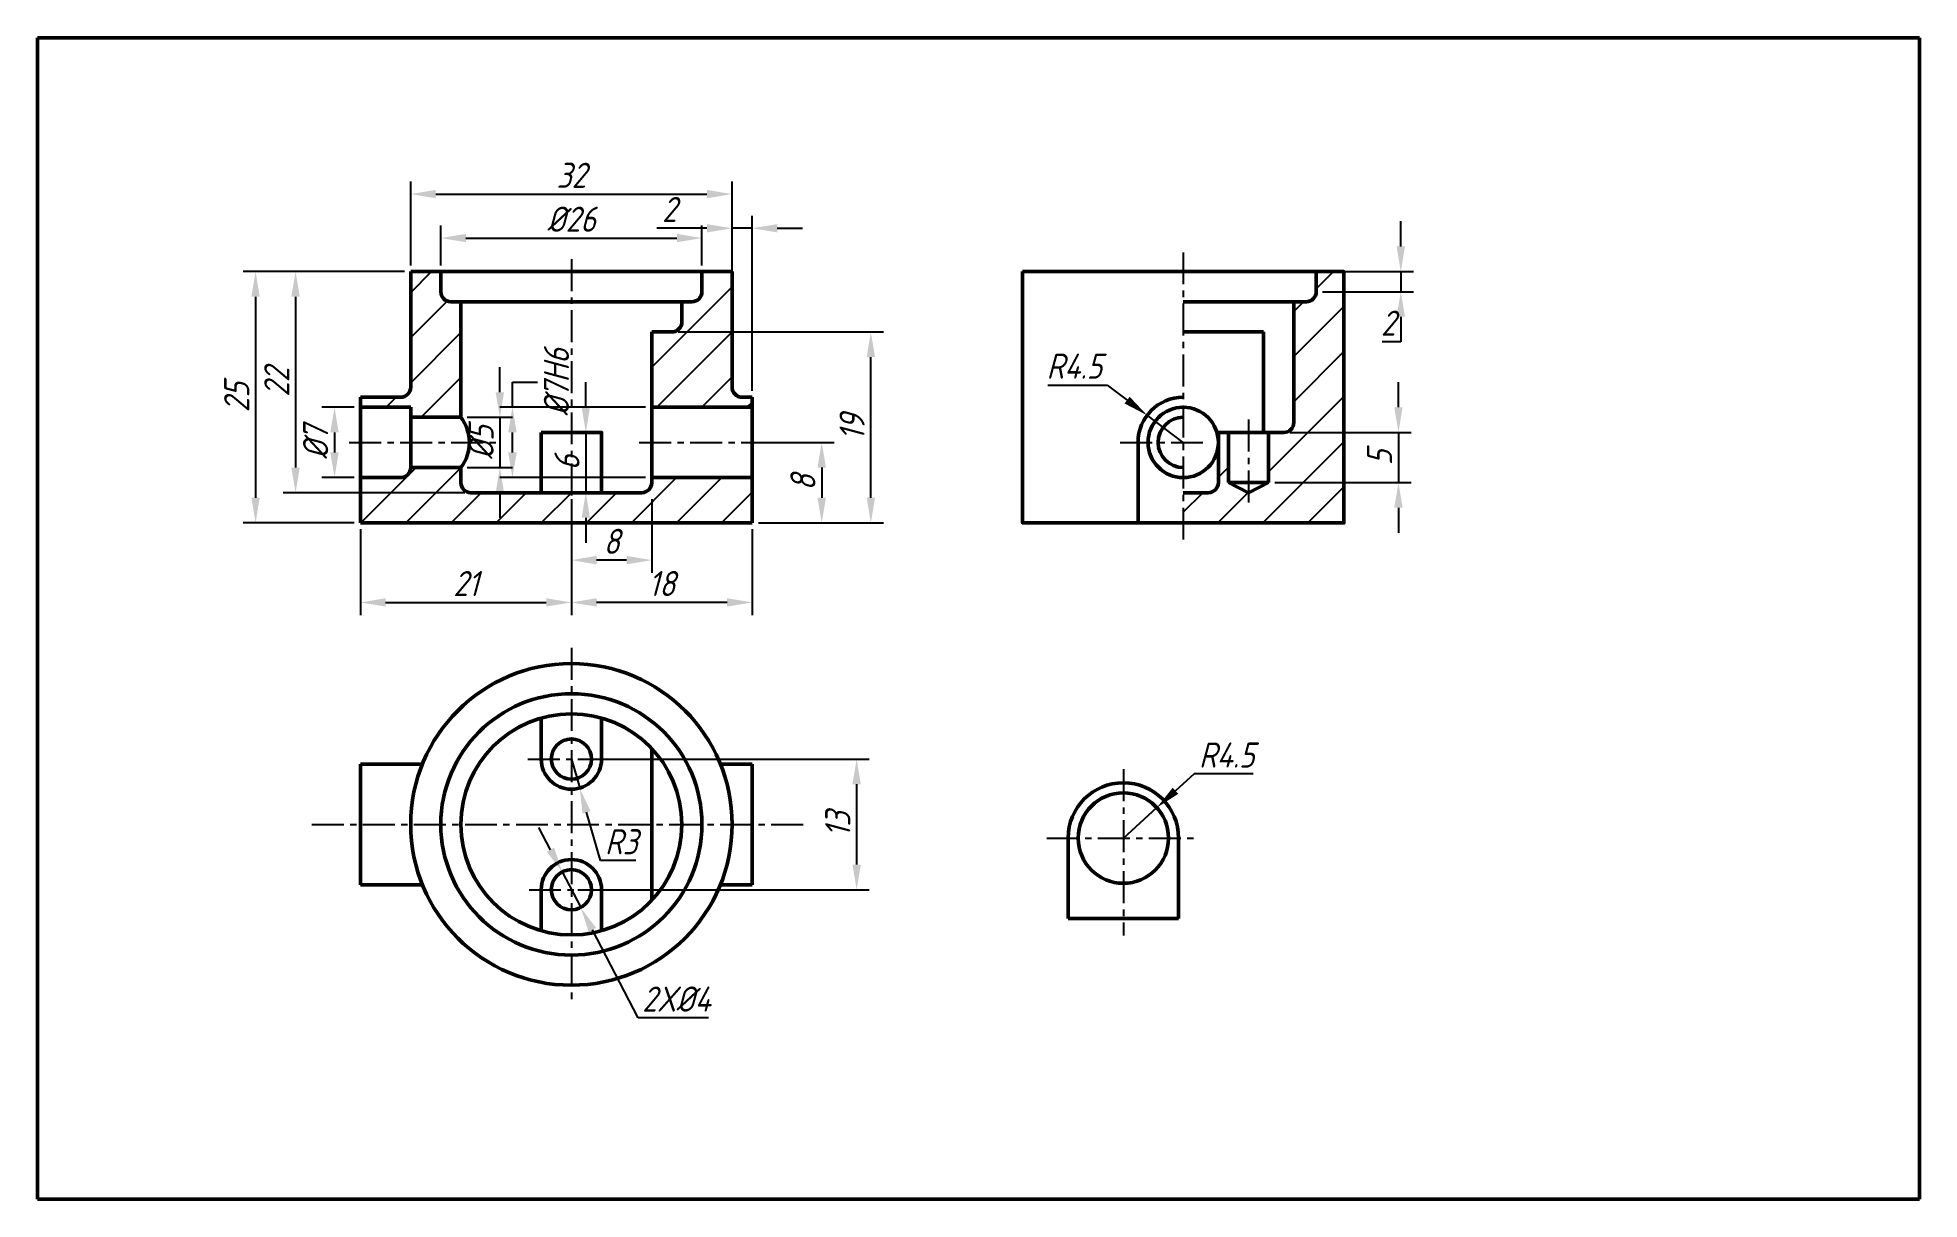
# Model space of a CAD drawing. Header units: millimetres. Extents: x -51 to 137, y 9 to 124.
import ezdxf

# ---------------------------------------------------------------- set-up
doc = ezdxf.new("R2010")
doc.units = ezdxf.units.MM
doc.header["$LTSCALE"] = 0.1
doc.linetypes.add('CENTER', pattern=[50.8, 31.75, -6.35, 6.35, -6.35])
doc.layers.get('0').update_dxf_attribs({"lineweight": 50})
doc.layers.add('图层1', color=7, linetype='Continuous')
doc.layers.add('图层3', color=2, linetype='CENTER')
doc.styles.get("Standard").update_dxf_attribs({"font": 'gbeitc.shx', "height": 2.5})
doc.dimstyles.new('ISO-25', dxfattribs={"dimtxt": 3.5, "dimasz": 2.5, "dimexe": 1.25, "dimexo": 0.625, "dimtad": 1, "dimtoh": 1, "dimdec": 0, "dimtxsty": 'Standard', "dimcen": 2.5, "dimadec": 0, "dimazin": 0, "dimtfac": 1, "dimtdec": 0, "dimtmove": 0, "dimatfit": 3, "dimfxl": 1, "dimarcsym": 0})

# ---------------------------------------------------------------- blocks, each defined once
blk = doc.blocks.new('*D13')
at = {"layer": 'Defpoints', "color": 0, "transparency": 16777216}
for p in [(76.77, 100.95), (76.77, 98.95), (85.19, 98.95)]:
    blk.add_point(p, dxfattribs=at)
at = {"layer": '图层1', "color": 0, "lineweight": -2, "transparency": 16777216}
for p, q in [((85.19, 103.45), (85.19, 105.95)), ((77.39, 100.95), (86.44, 100.95)), ((85.19, 100.95), (85.19, 98.95)), ((77.39, 98.95), (86.44, 98.95)), ((85.19, 96.45), (85.19, 93.95)), ((85.19, 93.95), (83.32, 93.95))]:
    blk.add_line(p, q, dxfattribs=at)
at = {"layer": '图层1', "color": 0, "transparency": 16777216}
for points in [[(84.77, 103.45), (85.61, 103.45), (85.19, 100.95)], [(84.77, 96.45), (85.61, 96.45), (85.19, 98.95)]]:
    blk.add_solid(points, dxfattribs=at)
at = {"layer": '图层1', "color": 0, "transparency": 16777216, "insert": (83.94, 95.82), "char_height": 2.5, "attachment_point": 5}
blk.add_mtext('2', dxfattribs=at)
blk = doc.blocks.new('*D14')
at = {"layer": 'Defpoints', "color": 0, "transparency": 16777216}
for p in [(73.53, 84.95), (72.03, 79.95), (84.96, 79.95)]:
    blk.add_point(p, dxfattribs=at)
at = {"layer": '图层1', "color": 0, "lineweight": -2, "transparency": 16777216}
for p, q in [((84.96, 87.45), (84.96, 89.95)), ((74.16, 84.95), (86.21, 84.95)), ((84.96, 84.95), (84.96, 79.95)), ((72.66, 79.95), (86.21, 79.95)), ((84.96, 77.45), (84.96, 74.95))]:
    blk.add_line(p, q, dxfattribs=at)
at = {"layer": '图层1', "color": 0, "transparency": 16777216}
for points in [[(84.54, 87.45), (85.37, 87.45), (84.96, 84.95)], [(84.54, 77.45), (85.37, 77.45), (84.96, 79.95)]]:
    blk.add_solid(points, dxfattribs=at)
at = {"layer": '图层1', "color": 0, "transparency": 16777216, "insert": (83.08, 82.45), "char_height": 2.5, "attachment_point": 5, "rotation": 90}
blk.add_mtext('5', dxfattribs=at)
blk = doc.blocks.new('*D15')
at = {"layer": 'Defpoints', "color": 0, "transparency": 16777216}
for p in [(59.94, 86.65), (63.53, 83.95)]:
    blk.add_point(p, dxfattribs=at)
at = {"layer": '图层1', "color": 0, "lineweight": -2, "transparency": 16777216}
for p, q in [((50.06, 89.66), (55.95, 89.66)), ((55.95, 89.66), (57.94, 88.16)), ((63.53, 83.95), (59.94, 86.65))]:
    blk.add_line(p, q, dxfattribs=at)
at = {"layer": '图层1', "color": 0, "transparency": 16777216}
blk.add_solid([(58.2, 88.49), (57.69, 87.83), (59.94, 86.65)], dxfattribs=at)
at = {"layer": '图层1', "color": 0, "transparency": 16777216, "insert": (52.69, 91.54), "char_height": 2.5, "attachment_point": 5}
blk.add_mtext('R4.5', dxfattribs=at)
blk = doc.blocks.new('*D16')
at = {"layer": 'Defpoints', "color": 0, "transparency": 16777216}
for p in [(2.62, 52.45), (3.45, 49.56)]:
    blk.add_point(p, dxfattribs=at)
at = {"layer": '图层1', "color": 0, "lineweight": -2, "transparency": 16777216}
for p, q in [((2.62, 52.45), (3.45, 49.56)), ((5.51, 42.35), (4.13, 47.16)), ((9.05, 42.35), (5.51, 42.35))]:
    blk.add_line(p, q, dxfattribs=at)
at = {"layer": '图层1', "color": 0, "transparency": 16777216}
blk.add_solid([(4.53, 47.27), (3.73, 47.04), (3.45, 49.56)], dxfattribs=at)
at = {"layer": '图层1', "color": 0, "transparency": 16777216, "insert": (7.59, 44.22), "char_height": 2.5, "attachment_point": 5}
blk.add_mtext('R3', dxfattribs=at)
blk = doc.blocks.new('*D17')
at = {"layer": 'Defpoints', "color": 0, "transparency": 16777216}
for p in [(1.7, 41.22), (3.55, 37.67)]:
    blk.add_point(p, dxfattribs=at)
at = {"layer": '图层1', "color": 0, "lineweight": -2, "transparency": 16777216}
for p, q in [((0.54, 43.43), (-0.62, 45.65)), ((1.7, 41.22), (3.55, 37.67)), ((9.28, 26.7), (4.71, 35.46)), ((16.26, 26.7), (9.28, 26.7))]:
    blk.add_line(p, q, dxfattribs=at)
at = {"layer": '图层1', "color": 0, "transparency": 16777216}
for points in [[(0.91, 43.63), (0.17, 43.24), (1.7, 41.22)], [(5.08, 35.65), (4.34, 35.26), (3.55, 37.67)]]:
    blk.add_solid(points, dxfattribs=at)
at = {"layer": '图层1', "color": 0, "transparency": 16777216, "insert": (13.08, 28.57), "char_height": 2.5, "attachment_point": 5}
blk.add_mtext('2X%%c4', dxfattribs=at)
blk = doc.blocks.new('*D18')
at = {"layer": 'Defpoints', "color": 0, "transparency": 16777216}
for p in [(2.62, 52.45), (2.62, 39.45), (31.02, 39.45)]:
    blk.add_point(p, dxfattribs=at)
at = {"layer": '图层1', "color": 0, "lineweight": -2, "transparency": 16777216}
for p, q in [((3.25, 52.45), (32.27, 52.45)), ((31.02, 49.95), (31.02, 41.95)), ((3.25, 39.45), (32.27, 39.45))]:
    blk.add_line(p, q, dxfattribs=at)
at = {"layer": '图层1', "color": 0, "transparency": 16777216}
for points in [[(30.6, 49.95), (31.43, 49.95), (31.02, 52.45)], [(30.6, 41.95), (31.43, 41.95), (31.02, 39.45)]]:
    blk.add_solid(points, dxfattribs=at)
at = {"layer": '图层1', "color": 0, "transparency": 16777216, "insert": (29.14, 45.95), "char_height": 2.5, "attachment_point": 5, "rotation": 90}
blk.add_mtext('13', dxfattribs=at)
blk = doc.blocks.new('*D19')
at = {"layer": 'Defpoints', "color": 0, "transparency": 16777216}
for p in [(15.62, 104.28), (-10.38, 100.95), (15.62, 100.95)]:
    blk.add_point(p, dxfattribs=at)
at = {"layer": '图层1', "color": 0, "lineweight": -2, "transparency": 16777216}
for p, q in [((-10.38, 101.57), (-10.38, 105.53)), ((15.62, 101.57), (15.62, 105.53)), ((-7.88, 104.28), (13.12, 104.28))]:
    blk.add_line(p, q, dxfattribs=at)
at = {"layer": '图层1', "color": 0, "transparency": 16777216}
for points in [[(-7.88, 104.7), (-7.88, 103.87), (-10.38, 104.28)], [(13.12, 104.7), (13.12, 103.87), (15.62, 104.28)]]:
    blk.add_solid(points, dxfattribs=at)
at = {"layer": '图层1', "color": 0, "transparency": 16777216, "insert": (2.62, 106.16), "char_height": 2.5, "attachment_point": 5}
blk.add_mtext('%%c26', dxfattribs=at)
blk = doc.blocks.new('*D20')
at = {"layer": 'Defpoints', "color": 0, "transparency": 16777216}
for p in [(18.62, 108.66), (-13.38, 100.95), (18.62, 100.95)]:
    blk.add_point(p, dxfattribs=at)
at = {"layer": '图层1', "color": 0, "lineweight": -2, "transparency": 16777216}
for p, q in [((-13.38, 101.57), (-13.38, 109.91)), ((-10.88, 108.66), (16.12, 108.66)), ((18.62, 101.57), (18.62, 109.91))]:
    blk.add_line(p, q, dxfattribs=at)
at = {"layer": '图层1', "color": 0, "transparency": 16777216}
for points in [[(-10.88, 109.07), (-10.88, 108.24), (-13.38, 108.66)], [(16.12, 109.07), (16.12, 108.24), (18.62, 108.66)]]:
    blk.add_solid(points, dxfattribs=at)
at = {"layer": '图层1', "color": 0, "transparency": 16777216, "insert": (2.62, 110.53), "char_height": 2.5, "attachment_point": 5}
blk.add_mtext('32', dxfattribs=at)
blk = doc.blocks.new('*D21')
at = {"layer": 'Defpoints', "color": 0, "transparency": 16777216}
for p in [(20.62, 83.95), (20.62, 75.95), (27.54, 75.95)]:
    blk.add_point(p, dxfattribs=at)
at = {"layer": '图层1', "color": 0, "lineweight": -2, "transparency": 16777216}
for p, q in [((21.25, 83.95), (28.79, 83.95)), ((27.54, 81.45), (27.54, 78.45)), ((21.25, 75.95), (28.79, 75.95))]:
    blk.add_line(p, q, dxfattribs=at)
at = {"layer": '图层1', "color": 0, "transparency": 16777216}
for points in [[(27.12, 81.45), (27.96, 81.45), (27.54, 83.95)], [(27.12, 78.45), (27.96, 78.45), (27.54, 75.95)]]:
    blk.add_solid(points, dxfattribs=at)
at = {"layer": '图层1', "color": 0, "transparency": 16777216, "insert": (25.67, 79.95), "char_height": 2.5, "attachment_point": 5, "rotation": 90}
blk.add_mtext('8', dxfattribs=at)
blk = doc.blocks.new('*D22')
at = {"layer": 'Defpoints', "color": 0, "transparency": 16777216}
for p in [(18.62, 105.26), (18.62, 88.45), (20.62, 88.45)]:
    blk.add_point(p, dxfattribs=at)
at = {"layer": '图层1', "color": 0, "lineweight": -2, "transparency": 16777216}
for p, q in [((16.12, 105.26), (11.12, 105.26)), ((18.62, 89.07), (18.62, 106.51)), ((20.62, 105.26), (18.62, 105.26)), ((20.62, 89.07), (20.62, 106.51)), ((23.12, 105.26), (25.62, 105.26))]:
    blk.add_line(p, q, dxfattribs=at)
at = {"layer": '图层1', "color": 0, "transparency": 16777216}
for points in [[(16.12, 105.67), (16.12, 104.84), (18.62, 105.26)], [(23.12, 105.67), (23.12, 104.84), (20.62, 105.26)]]:
    blk.add_solid(points, dxfattribs=at)
at = {"layer": '图层1', "color": 0, "transparency": 16777216, "insert": (12.37, 107.13), "char_height": 2.5, "attachment_point": 5}
blk.add_mtext('2', dxfattribs=at)
blk = doc.blocks.new('*D23')
at = {"layer": 'Defpoints', "color": 0, "transparency": 16777216}
for p in [(12.62, 94.95), (32.43, 94.95), (20.62, 75.95)]:
    blk.add_point(p, dxfattribs=at)
at = {"layer": '图层1', "color": 0, "lineweight": -2, "transparency": 16777216}
for p, q in [((13.25, 94.95), (33.68, 94.95)), ((32.43, 78.45), (32.43, 92.45)), ((21.25, 75.95), (33.68, 75.95))]:
    blk.add_line(p, q, dxfattribs=at)
at = {"layer": '图层1', "color": 0, "transparency": 16777216}
for points in [[(32.02, 92.45), (32.85, 92.45), (32.43, 94.95)], [(32.02, 78.45), (32.85, 78.45), (32.43, 75.95)]]:
    blk.add_solid(points, dxfattribs=at)
at = {"layer": '图层1', "color": 0, "transparency": 16777216, "insert": (30.56, 85.45), "char_height": 2.5, "attachment_point": 5, "rotation": 90}
blk.add_mtext('19', dxfattribs=at)
blk = doc.blocks.new('*D24')
at = {"layer": 'Defpoints', "color": 0, "transparency": 16777216}
for p in [(-3.25, 87.45), (10.62, 87.45), (10.62, 80.45)]:
    blk.add_point(p, dxfattribs=at)
at = {"layer": '图层1', "color": 0, "lineweight": -2, "transparency": 16777216}
for p, q in [((-3.25, 87.45), (-3.25, 89.95)), ((-3.25, 89.95), (-0.75, 89.95)), ((10, 87.45), (-4.5, 87.45)), ((-3.25, 82.95), (-3.25, 84.95)), ((10, 80.45), (-4.5, 80.45))]:
    blk.add_line(p, q, dxfattribs=at)
at = {"layer": '图层1', "color": 0, "transparency": 16777216}
for points in [[(-3.67, 84.95), (-2.83, 84.95), (-3.25, 87.45)], [(-3.67, 82.95), (-2.83, 82.95), (-3.25, 80.45)]]:
    blk.add_solid(points, dxfattribs=at)
at = {"layer": '图层1', "color": 0, "transparency": 16777216, "insert": (1.13, 89.95), "char_height": 2.5, "attachment_point": 5, "rotation": 90}
blk.add_mtext('%%c7H6', dxfattribs=at)
blk = doc.blocks.new('*D25')
at = {"layer": 'Defpoints', "color": 0, "transparency": 16777216}
for p in [(5.62, 84.95), (4.06, 78.95), (5.62, 78.95)]:
    blk.add_point(p, dxfattribs=at)
at = {"layer": '图层1', "color": 0, "lineweight": -2, "transparency": 16777216}
for p, q in [((4.06, 87.45), (4.06, 89.95)), ((5, 84.95), (2.81, 84.95)), ((4.06, 84.95), (4.06, 78.95)), ((5, 78.95), (2.81, 78.95)), ((4.06, 76.45), (4.06, 73.95))]:
    blk.add_line(p, q, dxfattribs=at)
at = {"layer": '图层1', "color": 0, "transparency": 16777216}
for points in [[(3.64, 87.45), (4.47, 87.45), (4.06, 84.95)], [(3.64, 76.45), (4.47, 76.45), (4.06, 78.95)]]:
    blk.add_solid(points, dxfattribs=at)
at = {"layer": '图层1', "color": 0, "transparency": 16777216, "insert": (2.18, 81.95), "char_height": 2.5, "attachment_point": 5, "rotation": 90}
blk.add_mtext('6', dxfattribs=at)
blk = doc.blocks.new('*D26')
at = {"layer": 'Defpoints', "color": 0, "transparency": 16777216}
for p in [(-8.38, 86.45), (-8.38, 81.45), (-4.5, 81.45)]:
    blk.add_point(p, dxfattribs=at)
at = {"layer": '图层1', "color": 0, "lineweight": -2, "transparency": 16777216}
for p, q in [((-4.5, 88.95), (-4.5, 91.45)), ((-7.75, 86.45), (-3.25, 86.45)), ((-4.5, 86.45), (-4.5, 81.45)), ((-7.75, 81.45), (-3.25, 81.45)), ((-4.5, 78.95), (-4.5, 76.45))]:
    blk.add_line(p, q, dxfattribs=at)
at = {"layer": '图层1', "color": 0, "transparency": 16777216}
for points in [[(-4.92, 88.95), (-4.08, 88.95), (-4.5, 86.45)], [(-4.92, 78.95), (-4.08, 78.95), (-4.5, 81.45)]]:
    blk.add_solid(points, dxfattribs=at)
at = {"layer": '图层1', "color": 0, "transparency": 16777216, "insert": (-6.37, 83.95), "char_height": 2.5, "attachment_point": 5, "rotation": 90}
blk.add_mtext('%%c5', dxfattribs=at)
blk = doc.blocks.new('*D27')
at = {"layer": 'Defpoints', "color": 0, "transparency": 16777216}
for p in [(-18.38, 87.45), (-20.96, 80.45), (-18.38, 80.45)]:
    blk.add_point(p, dxfattribs=at)
at = {"layer": '图层1', "color": 0, "lineweight": -2, "transparency": 16777216}
for p, q in [((-19, 87.45), (-22.21, 87.45)), ((-20.96, 84.95), (-20.96, 82.95)), ((-19, 80.45), (-22.21, 80.45))]:
    blk.add_line(p, q, dxfattribs=at)
at = {"layer": '图层1', "color": 0, "transparency": 16777216}
for points in [[(-21.38, 84.95), (-20.55, 84.95), (-20.96, 87.45)], [(-21.38, 82.95), (-20.55, 82.95), (-20.96, 80.45)]]:
    blk.add_solid(points, dxfattribs=at)
at = {"layer": '图层1', "color": 0, "transparency": 16777216, "insert": (-22.84, 83.95), "char_height": 2.5, "attachment_point": 5, "rotation": 90}
blk.add_mtext('%%c7', dxfattribs=at)
blk = doc.blocks.new('*D28')
at = {"layer": 'Defpoints', "color": 0, "transparency": 16777216}
for p in [(-13.38, 100.95), (-24.84, 78.95), (-7.38, 78.95)]:
    blk.add_point(p, dxfattribs=at)
at = {"layer": '图层1', "color": 0, "lineweight": -2, "transparency": 16777216}
for p, q in [((-14, 100.95), (-26.09, 100.95)), ((-24.84, 98.45), (-24.84, 81.45)), ((-8, 78.95), (-26.09, 78.95))]:
    blk.add_line(p, q, dxfattribs=at)
at = {"layer": '图层1', "color": 0, "transparency": 16777216}
for points in [[(-25.26, 98.45), (-24.42, 98.45), (-24.84, 100.95)], [(-25.26, 81.45), (-24.42, 81.45), (-24.84, 78.95)]]:
    blk.add_solid(points, dxfattribs=at)
at = {"layer": '图层1', "color": 0, "transparency": 16777216, "insert": (-26.71, 89.95), "char_height": 2.5, "attachment_point": 5, "rotation": 90}
blk.add_mtext('22', dxfattribs=at)
blk = doc.blocks.new('*D29')
at = {"layer": 'Defpoints', "color": 0, "transparency": 16777216}
for p in [(-13.38, 100.95), (-28.82, 75.95), (-18.38, 75.95)]:
    blk.add_point(p, dxfattribs=at)
at = {"layer": '图层1', "color": 0, "lineweight": -2, "transparency": 16777216}
for p, q in [((-14, 100.95), (-30.07, 100.95)), ((-28.82, 98.45), (-28.82, 78.45)), ((-19, 75.95), (-30.07, 75.95))]:
    blk.add_line(p, q, dxfattribs=at)
at = {"layer": '图层1', "color": 0, "transparency": 16777216}
for points in [[(-29.24, 98.45), (-28.41, 98.45), (-28.82, 100.95)], [(-29.24, 78.45), (-28.41, 78.45), (-28.82, 75.95)]]:
    blk.add_solid(points, dxfattribs=at)
at = {"layer": '图层1', "color": 0, "transparency": 16777216, "insert": (-30.7, 88.45), "char_height": 2.5, "attachment_point": 5, "rotation": 90}
blk.add_mtext('25', dxfattribs=at)
blk = doc.blocks.new('*D30')
at = {"layer": 'Defpoints', "color": 0, "transparency": 16777216}
for p in [(-18.38, 75.95), (2.62, 75.95), (2.62, 68.03)]:
    blk.add_point(p, dxfattribs=at)
at = {"layer": '图层1', "color": 0, "lineweight": -2, "transparency": 16777216}
for p, q in [((-18.38, 75.32), (-18.38, 66.78)), ((2.62, 75.32), (2.62, 66.78)), ((-15.88, 68.03), (0.12, 68.03))]:
    blk.add_line(p, q, dxfattribs=at)
at = {"layer": '图层1', "color": 0, "transparency": 16777216}
for points in [[(-15.88, 68.45), (-15.88, 67.62), (-18.38, 68.03)], [(0.12, 68.45), (0.12, 67.62), (2.62, 68.03)]]:
    blk.add_solid(points, dxfattribs=at)
at = {"layer": '图层1', "color": 0, "transparency": 16777216, "insert": (-7.88, 69.91), "char_height": 2.5, "attachment_point": 5}
blk.add_mtext('21', dxfattribs=at)
blk = doc.blocks.new('*D31')
at = {"layer": 'Defpoints', "color": 0, "transparency": 16777216}
for p in [(2.62, 75.95), (20.62, 75.95), (2.62, 68.03)]:
    blk.add_point(p, dxfattribs=at)
at = {"layer": '图层1', "color": 0, "lineweight": -2, "transparency": 16777216}
for p, q in [((2.62, 75.32), (2.62, 66.78)), ((20.62, 75.32), (20.62, 66.78)), ((18.12, 68.03), (5.12, 68.03))]:
    blk.add_line(p, q, dxfattribs=at)
at = {"layer": '图层1', "color": 0, "transparency": 16777216}
for points in [[(5.12, 68.45), (5.12, 67.62), (2.62, 68.03)], [(18.12, 68.45), (18.12, 67.62), (20.62, 68.03)]]:
    blk.add_solid(points, dxfattribs=at)
at = {"layer": '图层1', "color": 0, "transparency": 16777216, "insert": (11.62, 69.91), "char_height": 2.5, "attachment_point": 5}
blk.add_mtext('18', dxfattribs=at)
blk = doc.blocks.new('*D32')
at = {"layer": 'Defpoints', "color": 0, "transparency": 16777216}
for p in [(2.62, 78.95), (10.62, 78.95), (2.62, 72.24)]:
    blk.add_point(p, dxfattribs=at)
at = {"layer": '图层1', "color": 0, "lineweight": -2, "transparency": 16777216}
for p, q in [((2.62, 78.32), (2.62, 70.99)), ((10.62, 78.32), (10.62, 70.99)), ((8.12, 72.24), (5.12, 72.24))]:
    blk.add_line(p, q, dxfattribs=at)
at = {"layer": '图层1', "color": 0, "transparency": 16777216}
for points in [[(5.12, 72.66), (5.12, 71.82), (2.62, 72.24)], [(8.12, 72.66), (8.12, 71.82), (10.62, 72.24)]]:
    blk.add_solid(points, dxfattribs=at)
at = {"layer": '图层1', "color": 0, "transparency": 16777216, "insert": (6.62, 74.11), "char_height": 2.5, "attachment_point": 5}
blk.add_mtext('8', dxfattribs=at)
blk = doc.blocks.new('*D35')
at = {"layer": 'Defpoints', "color": 0, "transparency": 16777216}
for p in [(60.91, 47.62), (57.57, 44.59)]:
    blk.add_point(p, dxfattribs=at)
at = {"layer": '图层1', "color": 0, "lineweight": -2, "transparency": 16777216}
for p, q in [((64.61, 50.98), (62.76, 49.3)), ((70.49, 50.98), (64.61, 50.98)), ((57.57, 44.59), (60.91, 47.62))]:
    blk.add_line(p, q, dxfattribs=at)
at = {"layer": '图层1', "color": 0, "transparency": 16777216}
blk.add_solid([(62.48, 49.6), (63.04, 48.99), (60.91, 47.62)], dxfattribs=at)
at = {"layer": '图层1', "color": 0, "transparency": 16777216, "insert": (67.86, 52.85), "char_height": 2.5, "attachment_point": 5}
blk.add_mtext('R4.5', dxfattribs=at)

msp = doc.modelspace()

# ---------------------------------------------------------------- hatches: boundary and pattern name
at = {"layer": '图层1'}
h = msp.add_hatch(dxfattribs=at)
h.set_pattern_fill('ANSI31', color=256)
h.paths.add_polyline_path([(18.62, 100.95), (15.62, 100.95), (15.62, 98.95, -0.414214), (14.62, 97.95), (13.62, 97.95), (13.62, 95.95, -0.414214), (12.62, 94.95), (10.62, 94.95), (10.62, 87.45), (20.62, 87.45), (20.62, 88.45), (19.62, 88.45, -0.414214), (18.62, 89.45)])
h.paths.add_polyline_path([(20.62, 80.45), (10.62, 80.45), (10.62, 79.95, -0.414214), (9.62, 78.95), (5.62, 78.95), (2.62, 78.95), (2.62, 75.95), (20.62, 75.95)])
h.paths.add_polyline_path([(2.62, 78.95), (-0.38, 78.95), (-7.38, 78.95, -0.414214), (-8.38, 79.95), (-8.38, 81.45), (-13.38, 81.45, -0.414214), (-14.38, 80.45), (-18.38, 80.45), (-18.38, 75.95), (2.62, 75.95)])
h.paths.add_polyline_path([(-8.38, 97.95), (-9.38, 97.95, -0.414214), (-10.38, 98.95), (-10.38, 100.95), (-13.38, 100.95), (-13.38, 89.45, -0.414214), (-14.38, 88.45), (-18.38, 88.45), (-18.38, 87.45), (-13.38, 87.45), (-13.38, 86.45), (-8.38, 86.45)])
h = msp.add_hatch(dxfattribs=at)
h.set_pattern_fill('ANSI31', color=256)
h.paths.add_polyline_path([(79.53, 100.95), (76.77, 100.95), (76.77, 98.95, -0.414381), (75.77, 97.95), (74.53, 97.95), (74.53, 85.95, -0.414214), (73.56, 84.95), (72.03, 84.95), (72.03, 79.95), (70.03, 78.95), (68.03, 79.95), (68.03, 84.95), (67.03, 84.95), (67.03, 79.95, -0.414214), (66.03, 78.95), (63.53, 78.95), (63.53, 75.95), (79.53, 75.95)])

# ---------------------------------------------------------------- linework, layer by layer
for p, q in [((-50.52, 124.22), (136.82, 124.22)), ((-50.52, 8.65), (-50.52, 124.22)), ((136.82, 124.22), (136.82, 8.65)), ((-13.38, 100.95), (18.62, 100.95)), ((-13.38, 89.45), (-13.38, 100.95)), ((-10.38, 100.95), (-10.38, 98.95)), ((15.62, 98.95), (15.62, 100.95)), ((18.62, 89.45), (18.62, 100.95)), ((76.77, 100.95), (76.77, 98.95)), ((-9.38, 97.95), (14.62, 97.95)), ((-8.38, 97.95), (-8.38, 86.45)), ((13.62, 97.95), (13.62, 95.95)), ((75.82, 97.95), (63.53, 97.95)), ((74.53, 97.95), (74.53, 85.95)), ((10.62, 79.95), (10.62, 94.95)), ((12.62, 94.95), (10.62, 94.95)), ((63.53, 94.95), (71.53, 94.95)), ((71.53, 94.95), (71.53, 84.95)), ((-18.38, 87.45), (-18.38, 88.45)), ((-18.38, 88.45), (-14.38, 88.45)), ((20.62, 88.45), (19.62, 88.45)), ((20.62, 87.45), (20.62, 88.45)), ((-18.38, 87.45), (-18.38, 75.95)), ((-18.38, 87.45), (-13.38, 87.45)), ((-13.38, 87.45), (-13.38, 81.45)), ((-13.38, 86.45), (-8.38, 86.45)), ((10.62, 87.45), (20.62, 87.45)), ((20.62, 75.95), (20.62, 87.45)), ((73.53, 84.95), (66.89, 84.95)), ((67.03, 84.95), (67.03, 79.95)), ((68.03, 84.95), (68.03, 79.95)), ((72.03, 79.95), (72.03, 84.95)), ((59.03, 83.95), (59.03, 75.95)), ((-13.38, 81.45), (-8.38, 81.45)), ((-8.38, 81.45), (-8.38, 79.95)), ((-14.38, 80.45), (-18.38, 80.45)), ((-7.38, 78.95), (-0.38, 78.95)), ((5.62, 78.95), (9.62, 78.95)), ((10.62, 80.45), (20.62, 80.45)), ((66.03, 78.95), (63.53, 78.95)), ((68.03, 79.95), (72.03, 79.95)), ((68.03, 79.95), (70.03, 78.95)), ((70.03, 78.95), (72.03, 79.95)), ((-18.38, 75.95), (2.62, 75.95)), ((2.62, 75.95), (20.62, 75.95)), ((-0.38, 52.45), (-0.38, 56.53)), ((5.62, 52.45), (5.62, 56.53)), ((10.62, 53.5), (10.62, 38.4)), ((-12.21, 51.95), (-18.38, 51.95)), ((-18.38, 51.95), (-18.38, 39.95)), ((17.46, 51.95), (20.62, 51.95)), ((20.62, 51.95), (20.62, 39.95)), ((52.07, 44.59), (52.07, 36.59)), ((63.07, 36.59), (63.07, 44.59)), ((-18.38, 39.95), (-12.21, 39.95)), ((-0.38, 39.45), (-0.38, 35.36)), ((5.62, 39.45), (5.62, 35.36)), ((20.62, 39.95), (17.46, 39.95)), ((52.07, 36.59), (63.07, 36.59)), ((136.82, 8.65), (-50.52, 8.65))]:
    msp.add_line(p, q)
for points in [[(47.53, 100.95), (79.53, 100.95), (79.53, 75.95), (47.53, 75.95)], [(-0.38, 84.95), (5.62, 84.95), (5.62, 78.95), (-0.38, 78.95)]]:
    msp.add_lwpolyline(points, close=True)
for centre, radius in [((63.53, 83.95), 3.5), ((2.62, 45.95), 16), ((2.62, 45.95), 13), ((2.62, 45.95), 11), ((2.62, 52.45), 2), ((57.57, 44.59), 4.5), ((2.62, 39.45), 2)]:
    msp.add_circle(centre, radius)
for centre, radius, start, end in [((-9.38, 98.95), 1, 180, 270), ((14.62, 98.95), 1, 270, 0), ((75.77, 98.95), 1, 270.0231, 359.9442), ((12.62, 95.95), 1, 270, 0), ((-14.38, 89.45), 1, 270, 0), ((19.62, 89.45), 1, 180, 270), ((63.53, 83.95), 4.5, 90, 180), ((-11.67, 83.95), 4.13, 322.7756, 37.2244), ((63.53, 83.95), 2.5, 90, 270), ((73.55, 85.93), 0.989, 269.3353, 0.6647), ((-14.38, 81.45), 1, 270, 0), ((-7.38, 79.95), 1, 180, 270), ((9.62, 79.95), 1, 270, 0), ((66.03, 79.95), 1, 270, 0), ((2.62, 52.45), 3, 180, 0), ((57.57, 44.59), 5.5, 0, 180), ((2.62, 39.45), 3, 0, 180)]:
    msp.add_arc(centre, radius, start, end)
msp.add_line((-0.38, 83.95), (-0.38, 83.95), dxfattribs=at)
at = {"layer": '图层3'}
for p, q in [((2.62, 102.18), (2.62, 74.28)), ((63.53, 102.86), (63.53, 73.71)), ((70.03, 86.24), (70.03, 77.74)), ((-19.5, 83.95), (-4.9, 83.95)), ((9.37, 83.95), (21.94, 83.95)), ((57.25, 83.95), (65.49, 83.95)), ((2.62, 63.5), (2.62, 28.24)), ((-1.72, 52.45), (6.79, 52.45)), ((10.62, 52.45), (11.5, 52.45)), ((57.57, 51.44), (57.57, 34.88)), ((-23.21, 45.95), (26.03, 45.95)), ((49.95, 44.59), (64.8, 44.59)), ((-1.59, 39.45), (6.92, 39.45))]:
    msp.add_line(p, q, dxfattribs=at)

# ---------------------------------------------------------------- dimensions: what is measured, and where the dimension line sits
at = {"layer": '图层1'}
for base, p1, p2, picture, middle in [((18.62, 108.66), (-13.38, 100.95), (18.62, 100.95), '*D20', (2.62, 110.53)), ((18.62, 105.26), (20.62, 88.45), (18.62, 88.45), '*D22', (12.37, 107.13)), ((2.62, 72.24), (10.62, 78.95), (2.62, 78.95), '*D32', (6.62, 74.11)), ((2.62, 68.03), (-18.38, 75.95), (2.62, 75.95), '*D30', (-7.88, 69.91)), ((2.62, 68.03), (20.62, 75.95), (2.62, 75.95), '*D31', (11.62, 69.91))]:
    dim = msp.add_linear_dim(base=base, p1=p1, p2=p2, dimstyle='ISO-25', dxfattribs=at)
    dim.commit()
    dim.dimension.update_dxf_attribs({"geometry": picture, "text_midpoint": middle})
dim = msp.add_linear_dim(base=(15.62, 104.28), p1=(-10.38, 100.95), p2=(15.62, 100.95), text='%%c26', dimstyle='ISO-25', dxfattribs=at)
dim.commit()
dim.dimension.update_dxf_attribs({"geometry": '*D19', "text_midpoint": (2.62, 106.16)})
for base, p1, p2, picture, middle in [((85.19, 98.95), (76.77, 100.95), (76.77, 98.95), '*D13', (83.94, 95.82)), ((-28.82, 75.95), (-13.38, 100.95), (-18.38, 75.95), '*D29', (-30.7, 88.45)), ((-24.84, 78.95), (-13.38, 100.95), (-7.38, 78.95), '*D28', (-26.71, 89.95)), ((32.43, 94.95), (20.62, 75.95), (12.62, 94.95), '*D23', (30.56, 85.45)), ((4.06, 78.95), (5.62, 84.95), (5.62, 78.95), '*D25', (2.18, 81.95)), ((84.96, 79.95), (73.53, 84.95), (72.03, 79.95), '*D14', (83.08, 82.45)), ((27.54, 75.95), (20.62, 83.95), (20.62, 75.95), '*D21', (25.67, 79.95)), ((31.02, 39.45), (2.62, 52.45), (2.62, 39.45), '*D18', (29.14, 45.95))]:
    dim = msp.add_linear_dim(base=base, p1=p1, p2=p2, angle=90, dimstyle='ISO-25', dxfattribs=at)
    dim.commit()
    dim.dimension.update_dxf_attribs({"geometry": picture, "text_midpoint": middle})
dim = msp.add_linear_dim(base=(-3.25, 87.45), p1=(10.62, 80.45), p2=(10.62, 87.45), angle=90, text='%%c7H6', dimstyle='ISO-25', dxfattribs=at)
dim.commit()
dim.dimension.update_dxf_attribs({"geometry": '*D24', "text_midpoint": (1.13, 89.95), "text_rotation": 90})
for center, mpoint, picture, middle in [((63.53, 83.95), (59.94, 86.65), '*D15', (52.69, 91.54)), ((57.57, 44.59), (60.91, 47.62), '*D35', (67.86, 52.85))]:
    dim = msp.add_radius_dim(center=center, mpoint=mpoint, text='R4.5', dimstyle='ISO-25', dxfattribs=at)
    dim.commit()
    dim.dimension.update_dxf_attribs({"geometry": picture, "text_midpoint": middle})
for base, p1, p2, text, picture, middle in [((-4.5, 81.45), (-8.38, 86.45), (-8.38, 81.45), '%%c5', '*D26', (-6.37, 83.95)), ((-20.96, 80.45), (-18.38, 87.45), (-18.38, 80.45), '%%c7', '*D27', (-22.84, 83.95))]:
    dim = msp.add_linear_dim(base=base, p1=p1, p2=p2, angle=90, text=text, dimstyle='ISO-25', dxfattribs=at)
    dim.commit()
    dim.dimension.update_dxf_attribs({"geometry": picture, "text_midpoint": middle})
dim = msp.add_radius_dim(center=(2.62, 52.45), mpoint=(3.45, 49.56), dimstyle='ISO-25', dxfattribs=at)
dim.commit()
dim.dimension.update_dxf_attribs({"geometry": '*D16', "text_midpoint": (7.59, 44.22)})
dim = msp.add_diameter_dim_2p(p1=(1.7, 41.22), p2=(3.55, 37.67), text='2X%%c4', dimstyle='ISO-25', dxfattribs=at)
dim.commit()
dim.dimension.update_dxf_attribs({"geometry": '*D17', "text_midpoint": (13.08, 26.7), "dimtype": 163})

doc.saveas('drawing.dxf')
